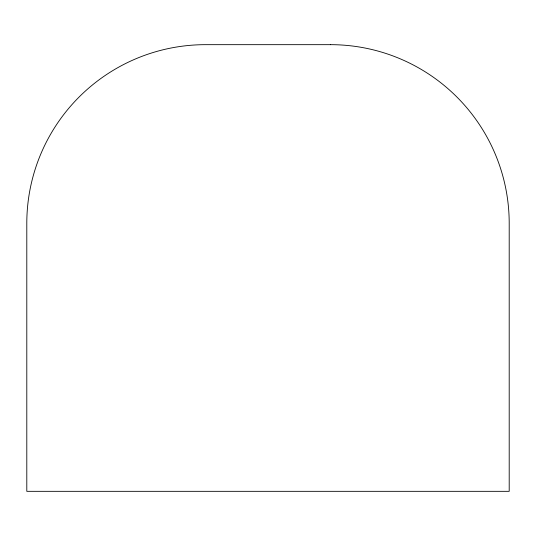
<?xml version="1.0" encoding="UTF-8"?>
<svg xmlns="http://www.w3.org/2000/svg" width="536" height="536" viewBox="0 0 536 536"><rect width="100%" height="100%" fill="white"/><g stroke="black" fill="none" stroke-linecap="round" stroke-linejoin="round"><path stroke-width="0.8" d="M330.531 44.669L205.469 44.669A178.669 178.669 0 0 0 26.8 223.331L26.8 491.331L509.2 491.331L509.2 223.331A178.669 178.669 0 0 0 330.531 44.669"/></g></svg>
